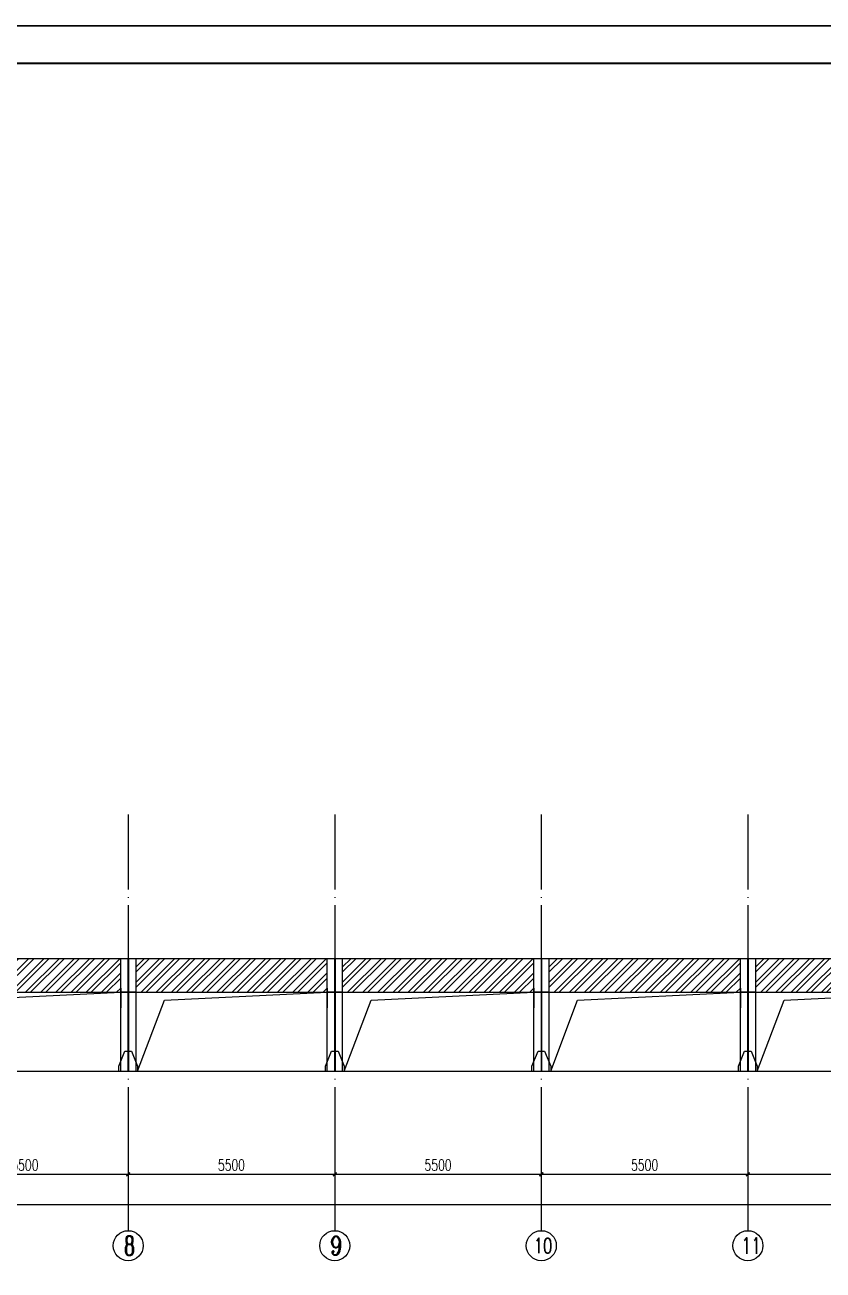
# Model space of a CAD drawing. Header units: millimetres. Extents: x -145765 to 32960, y 14307 to 133157.
# Drawn here: x -9546 to 11707, y 99997 to 133157 of the extents above; entities that cross this region are included whole.
import ezdxf
from ezdxf.enums import TextEntityAlignment as Align

# ---------------------------------------------------------------- set-up
doc = ezdxf.new("R2010")
doc.units = ezdxf.units.MM
doc.header["$LTSCALE"] = 1000
doc.linetypes.add('DOTE', pattern=[2.42, 2, -0.2, 0.02, -0.2])
for name, color, linetype in [('0-cxFrame', 155, 'Continuous'), ('A-AXIS-D', 1, 'Continuous'), ('A-AXIS-DOTE', 14, 'DOTE'), ('A-HATCH-2', 251, 'Continuous'), ('A-SFCE', 30, 'Continuous')]:
    doc.layers.add(name, color=color, linetype=linetype)
doc.layers.add('0-cxText', color=131, linetype='Continuous', lineweight=25)
doc.styles.add('_TCH_AXIS', font='COMPLEX', dxfattribs={"bigfont": 'GBCBIG'})
doc.styles.add('_TCH_DIM_T3', font='SIMPLEX', dxfattribs={"width": 0.705882, "bigfont": 'GBCBIG'})
doc.styles.add('cx_tuming', font='')
doc.styles.add('cx_tuqian1', font='')
doc.styles.add('黑体', font='@TSSDENG', dxfattribs={"width": 0.9, "bigfont": '@TSSDCHN'})
doc.styles.get('cx_tuming').set_extended_font_data('SimHei')
doc.styles.get('cx_tuqian1').set_extended_font_data('SimSun')
doc.dimstyles.new('_TCH_ARCH-100', dxfattribs={"dimscale": 100, "dimtxt": 2.975, "dimasz": 1, "dimexe": 2.5, "dimexo": 3, "dimgap": 1, "dimtad": 1, "dimdec": 0, "dimzin": 0, "dimdsep": 46, "dimtxsty": '_TCH_DIM_T3', "dimblk": 'ARCHTICK', "dimcen": 0.09, "dimclrt": 7, "dimazin": 2, "dimtfac": 1, "dimtdec": 0, "dimtix": 1, "dimtmove": 2, "dimatfit": 3, "dimfxl": 0, "dimtolj": 1, "dimtzin": 0, "dimarcsym": 0})

# ---------------------------------------------------------------- blocks, each defined once
blk = doc.blocks.new('B4')
at = {"layer": 'A-SFCE'}
for p, q in [((-61996, 87878), (-61996, 87895)), ((-61996, 87895), (-61596, 87895)), ((-61996, 84895), (-61996, 87878)), ((-61804, 87895), (-61804, 84895)), ((-61788, 87895), (-61788, 84895)), ((-61596, 87895), (-61596, 84895)), ((-61996, 87103, 0), (-61996, 86581, 0)), ((-61596, 86995), (-61996, 86995)), ((-62046, 85028), (-61884, 85428)), ((-61884, 85428), (-61804, 85428)), ((-61788, 85428), (-61708, 85428)), ((-61708, 85428), (-61546, 85028)), ((-62046, 84895), (-62046, 85028)), ((-61546, 85028), (-61546, 84895))]:
    blk.add_line(p, q, dxfattribs=at)
blk = doc.blocks.new('3212')
at = {"layer": 'A-HATCH-2'}
h = blk.add_hatch(dxfattribs=at)
h.set_pattern_fill('ANSI32', color=256, scale=60)
h.set_pattern_definition([(45, (33000, 1e-11), (-202.05576, 202.05576), []), (45, (33134.7, 1e-11), (-202.05576, 202.05576), [])])
h.paths.add_polyline_path([(-6996, 108279), (-6996, 108296), (-12096, 108296), (-12096, 107396), (-6996, 107396)])
h = blk.add_hatch(dxfattribs=at)
h.set_pattern_fill('ANSI32', color=256, scale=60)
h.set_pattern_definition([(45, (38500, 1e-11), (-202.05576, 202.05576), []), (45, (38634.7, 1e-11), (-202.05576, 202.05576), [])])
h.paths.add_polyline_path([(-1496, 108279), (-1496, 108296), (-6596, 108296), (-6596, 107396), (-1496, 107396)])
h = blk.add_hatch(dxfattribs=at)
h.set_pattern_fill('ANSI32', color=256, scale=60)
h.set_pattern_definition([(45, (44000, 1e-11), (-202.05576, 202.05576), []), (45, (44134.7, 1e-11), (-202.05576, 202.05576), [])])
h.paths.add_polyline_path([(4004, 108279), (4004, 108296), (-1096, 108296), (-1096, 107396), (4004, 107396)])
h = blk.add_hatch(dxfattribs=at)
h.set_pattern_fill('ANSI32', color=256, scale=60)
h.set_pattern_definition([(45, (49500, 1e-11), (-202.05576, 202.05576), []), (45, (49634.7, 1e-11), (-202.05576, 202.05576), [])])
h.paths.add_polyline_path([(9504, 108279), (9504, 108296), (4404, 108296), (4404, 107396), (9504, 107396)])
h = blk.add_hatch(dxfattribs=at)
h.set_pattern_fill('ANSI32', color=256, scale=60)
h.set_pattern_definition([(45, (55000, 0), (-202.05576, 202.05576), []), (45, (55134.7, 0), (-202.05576, 202.05576), [])])
h.paths.add_polyline_path([(15004, 108279), (15004, 108296), (9904, 108296), (9904, 107396), (15004, 107396)])
blk = doc.blocks.new('TK22.A1 L(Dragon)')
at = {"layer": '0-cxFrame', "color": 7, "const_width": 0.5}
blk.add_lwpolyline([(0, 0), (-841, 0), (-841, 594), (0, 594)], close=True, dxfattribs=at)
at = {"layer": '0-cxFrame', "const_width": 0.5}
blk.add_lwpolyline([(-80, 10), (-821, 10), (-821, 584), (-80, 584)], close=True, dxfattribs=at)
at = {"style": '黑体', "flags": 4}
blk.add_attdef('图幅', text='', height=3.3, dxfattribs=at).set_placement((-40, 3), align=Align.RIGHT)
at = {"layer": '0-cxText', "flags": 4}
for tag, height, style, p in [('建设单位', 3.5, 'cx_tuming', (-45, 240)), ('项目名称', 3.5, 'cx_tuming', (-45, 210)), ('子项名称', 3.5, 'cx_tuming', (-45, 180)), ('工程编号', 3.3, 'cx_tuqian1', (-35, 165)), ('图名1', 3.5, 'cx_tuming', (-45, 87)), ('图名2', 3.5, 'cx_tuming', (-45, 79)), ('图名3', 3.5, 'cx_tuming', (-45, 71)), ('出图日期', 3.3, 'cx_tuqian1', (-39, 60)), ('专业', 3.3, 'cx_tuqian1', (-55, 52)), ('图号', 3.3, 'cx_tuqian1', (-55, 44)), ('版次', 3.3, 'cx_tuqian1', (-20, 44))]:
    blk.add_attdef(tag, text='', height=height, dxfattribs=dict(at, style=style)).set_placement(p, align=Align.MIDDLE)
at = {"layer": 'Defpoints', "color": 6, "flags": 4}
for tag, height, style, p in [('tufu', 3.3, '黑体', (-12, 12)), ('dwfname', 4, 'cx_tuqian1', (-80, 3))]:
    blk.add_attdef(tag, text='', height=height, dxfattribs=dict(at, style=style)).set_placement(p, align=Align.RIGHT)
blk = doc.blocks.new('_ArchTick')
at = {"color": 0, "linetype": 'ByBlock', "const_width": 0.4}
blk.add_lwpolyline([(-0.5, -0.5), (0.5, 0.5)], dxfattribs=at)
blk = doc.blocks.new('*D228')
at = {"layer": 'A-AXIS-D', "color": 0, "lineweight": -2}
for p, q in [((-46496, 104172), (-46496, 101497)), ((20704, 104172), (20704, 101497)), ((-46496, 101747), (20704, 101747))]:
    blk.add_line(p, q, dxfattribs=at)
at = {"layer": 'Defpoints', "color": 0}
for p in [(-46496, 104472), (20704, 104472), (20704, 101747)]:
    blk.add_point(p, dxfattribs=at)
at = {"layer": 'A-AXIS-D', "color": 0, "lineweight": -2, "xscale": 100, "yscale": 100, "zscale": 100, "rotation": 180}
blk.add_blockref('_ArchTick', (-46496, 101747), dxfattribs=at)
at = {"layer": 'A-AXIS-D', "color": 0, "lineweight": -2, "xscale": 100, "yscale": 100, "zscale": 100}
blk.add_blockref('_ArchTick', (20704, 101747), dxfattribs=at)
at = {"layer": 'A-AXIS-D', "color": 7, "insert": (-12896, 101995), "char_height": 297.5, "attachment_point": 5, "style": '_TCH_DIM_T3'}
blk.add_mtext('\\A1;67200', dxfattribs=at)
blk = doc.blocks.new('*D235')
at = {"layer": 'A-AXIS-D', "color": 0, "lineweight": -2}
for p, q in [((-12296, 104172), (-12296, 102297)), ((-6796, 104172), (-6796, 102297)), ((-12296, 102547), (-6796, 102547))]:
    blk.add_line(p, q, dxfattribs=at)
at = {"layer": 'Defpoints', "color": 0}
for p in [(-12296, 104472), (-6796, 104472), (-6796, 102547)]:
    blk.add_point(p, dxfattribs=at)
at = {"layer": 'A-AXIS-D', "color": 0, "lineweight": -2, "xscale": 100, "yscale": 100, "zscale": 100, "rotation": 180}
blk.add_blockref('_ArchTick', (-12296, 102547), dxfattribs=at)
at = {"layer": 'A-AXIS-D', "color": 0, "lineweight": -2, "xscale": 100, "yscale": 100, "zscale": 100}
blk.add_blockref('_ArchTick', (-6796, 102547), dxfattribs=at)
at = {"layer": 'A-AXIS-D', "color": 7, "insert": (-9546, 102795), "char_height": 297.5, "attachment_point": 5, "style": '_TCH_DIM_T3'}
blk.add_mtext('\\A1;5500', dxfattribs=at)
blk = doc.blocks.new('*D236')
at = {"layer": 'A-AXIS-D', "color": 0, "lineweight": -2}
for p, q in [((-6796, 104172), (-6796, 102297)), ((-1296, 104172), (-1296, 102297)), ((-6796, 102547), (-1296, 102547))]:
    blk.add_line(p, q, dxfattribs=at)
at = {"layer": 'Defpoints', "color": 0}
for p in [(-6796, 104472), (-1296, 104472), (-1296, 102547)]:
    blk.add_point(p, dxfattribs=at)
at = {"layer": 'A-AXIS-D', "color": 0, "lineweight": -2, "xscale": 100, "yscale": 100, "zscale": 100, "rotation": 180}
blk.add_blockref('_ArchTick', (-6796, 102547), dxfattribs=at)
at = {"layer": 'A-AXIS-D', "color": 0, "lineweight": -2, "xscale": 100, "yscale": 100, "zscale": 100}
blk.add_blockref('_ArchTick', (-1296, 102547), dxfattribs=at)
at = {"layer": 'A-AXIS-D', "color": 7, "insert": (-4046, 102795), "char_height": 297.5, "attachment_point": 5, "style": '_TCH_DIM_T3'}
blk.add_mtext('\\A1;5500', dxfattribs=at)
blk = doc.blocks.new('*D237')
at = {"layer": 'A-AXIS-D', "color": 0, "lineweight": -2}
for p, q in [((-1296, 104172), (-1296, 102297)), ((4204, 104172), (4204, 102297)), ((-1296, 102547), (4204, 102547))]:
    blk.add_line(p, q, dxfattribs=at)
at = {"layer": 'Defpoints', "color": 0}
for p in [(-1296, 104472), (4204, 104472), (4204, 102547)]:
    blk.add_point(p, dxfattribs=at)
at = {"layer": 'A-AXIS-D', "color": 0, "lineweight": -2, "xscale": 100, "yscale": 100, "zscale": 100, "rotation": 180}
blk.add_blockref('_ArchTick', (-1296, 102547), dxfattribs=at)
at = {"layer": 'A-AXIS-D', "color": 0, "lineweight": -2, "xscale": 100, "yscale": 100, "zscale": 100}
blk.add_blockref('_ArchTick', (4204, 102547), dxfattribs=at)
at = {"layer": 'A-AXIS-D', "color": 7, "insert": (1454, 102795), "char_height": 297.5, "attachment_point": 5, "style": '_TCH_DIM_T3'}
blk.add_mtext('\\A1;5500', dxfattribs=at)
blk = doc.blocks.new('*D238')
at = {"layer": 'A-AXIS-D', "color": 0, "lineweight": -2}
for p, q in [((4204, 104172), (4204, 102297)), ((9704, 104172), (9704, 102297)), ((4204, 102547), (9704, 102547))]:
    blk.add_line(p, q, dxfattribs=at)
at = {"layer": 'Defpoints', "color": 0}
for p in [(4204, 104472), (9704, 104472), (9704, 102547)]:
    blk.add_point(p, dxfattribs=at)
at = {"layer": 'A-AXIS-D', "color": 0, "lineweight": -2, "xscale": 100, "yscale": 100, "zscale": 100, "rotation": 180}
blk.add_blockref('_ArchTick', (4204, 102547), dxfattribs=at)
at = {"layer": 'A-AXIS-D', "color": 0, "lineweight": -2, "xscale": 100, "yscale": 100, "zscale": 100}
blk.add_blockref('_ArchTick', (9704, 102547), dxfattribs=at)
at = {"layer": 'A-AXIS-D', "color": 7, "insert": (6954, 102795), "char_height": 297.5, "attachment_point": 5, "style": '_TCH_DIM_T3'}
blk.add_mtext('\\A1;5500', dxfattribs=at)
blk = doc.blocks.new('*D239')
at = {"layer": 'A-AXIS-D', "color": 0, "lineweight": -2}
for p, q in [((9704, 104172), (9704, 102297)), ((15204, 104172), (15204, 102297)), ((9704, 102547), (15204, 102547))]:
    blk.add_line(p, q, dxfattribs=at)
at = {"layer": 'Defpoints', "color": 0}
for p in [(9704, 104472), (15204, 104472), (15204, 102547)]:
    blk.add_point(p, dxfattribs=at)
at = {"layer": 'A-AXIS-D', "color": 0, "lineweight": -2, "xscale": 100, "yscale": 100, "zscale": 100, "rotation": 180}
blk.add_blockref('_ArchTick', (9704, 102547), dxfattribs=at)
at = {"layer": 'A-AXIS-D', "color": 0, "lineweight": -2, "xscale": 100, "yscale": 100, "zscale": 100}
blk.add_blockref('_ArchTick', (15204, 102547), dxfattribs=at)
at = {"layer": 'A-AXIS-D', "color": 7, "insert": (12454, 102795), "char_height": 297.5, "attachment_point": 5, "style": '_TCH_DIM_T3'}
blk.add_mtext('\\A1;5500', dxfattribs=at)

msp = doc.modelspace()

# ---------------------------------------------------------------- linework, layer by layer
at = {"layer": 'A-AXIS-D'}
for p, q in [((-6796.4, 104471.8), (-6796.4, 101046.5)), ((-1296.4, 104471.8), (-1296.4, 101046.5)), ((4203.6, 104471.8), (4203.6, 101046.5)), ((9703.6, 104471.8), (9703.6, 101046.5))]:
    msp.add_line(p, q, dxfattribs=at)
for centre in [(-6796.4, 100646.5), (-1296.4, 100646.5), (4203.6, 100646.5), (9703.6, 100646.5)]:
    msp.add_circle(centre, 400, dxfattribs=at)
at = {"layer": 'A-AXIS-DOTE'}
for p, q in [((-6796.4, 112131.9), (-6796.4, 104471.8)), ((-1296.4, 112131.9), (-1296.4, 104471.8)), ((4203.6, 112131.9), (4203.6, 104471.8)), ((9703.6, 112131.9), (9703.6, 104471.8)), ((-49400.9, 108295.7), (24934.6, 108295.7))]:
    msp.add_line(p, q, dxfattribs=at)
at = {"layer": 'A-HATCH-2', "elevation": 0}
for points in [[(-12046.4, 105295.7), (-11328.8, 107180.7), (-6996.4, 107395.7)], [(-6546.4, 105295.7), (-5828.8, 107180.7), (-1496.4, 107395.7)], [(-1046.4, 105295.7), (-328.8, 107180.7), (4003.6, 107395.7)], [(4453.6, 105295.7), (5171.2, 107180.7), (9503.6, 107395.7)], [(9953.6, 105295.7), (10671.2, 107180.7), (15003.6, 107395.7)]]:
    msp.add_lwpolyline(points, dxfattribs=at)
at = {"layer": 'A-SFCE'}
for p, q in [((-46296.4, 108295.7), (20903.6, 108295.7)), ((-46296.4, 107395.7), (20903.6, 107395.7)), ((-49400.9, 105295.7), (24934.6, 105295.7))]:
    msp.add_line(p, q, dxfattribs=at)

# ---------------------------------------------------------------- block references
for name, p in [('3212', (0, 0)), ('B4', (55000, 20400.8)), ('B4', (60500, 20400.8)), ('B4', (66000, 20400.8)), ('B4', (71500, 20400.8))]:
    msp.add_blockref(name, p)
at = {"layer": '0-cxFrame', "xscale": 100, "yscale": 100, "zscale": 100}
msp.add_blockref('TK22.A1 L(Dragon)', (32934.6, 73731.7), dxfattribs=at)

# ---------------------------------------------------------------- texts
at = {"layer": 'A-AXIS-D', "color": 7, "style": '_TCH_AXIS', "width": 0.705882}
for s, height, p in [('8', 506.7, (-6915.6, 100393.2)), ('9', 506.7, (-1415.6, 100393.2)), ('10', 401, (4008.2, 100446)), ('11', 435.85, (9527.8, 100428.6))]:
    msp.add_text(s, height=height, dxfattribs=at).set_placement(p)

# ---------------------------------------------------------------- dimensions: what is measured, and where the dimension line sits
at = {"layer": 'A-AXIS-D'}
for p1, p2, distance, picture, middle in [((-46496.4, 104471.8), (20703.6, 104471.8), -2725.3, '*D228', (-12896.4, 101995.3)), ((-12296.4, 104471.8), (-6796.4, 104471.8), -1925.3, '*D235', (-9546.4, 102795.3)), ((-6796.4, 104471.8), (-1296.4, 104471.8), -1925.3, '*D236', (-4046.4, 102795.3)), ((-1296.4, 104471.8), (4203.6, 104471.8), -1925.3, '*D237', (1453.6, 102795.3)), ((4203.6, 104471.8), (9703.6, 104471.8), -1925.3, '*D238', (6953.6, 102795.3)), ((9703.6, 104471.8), (15203.6, 104471.8), -1925.3, '*D239', (12453.6, 102795.3))]:
    dim = msp.add_aligned_dim(p1=p1, p2=p2, distance=distance, dimstyle='_TCH_ARCH-100', dxfattribs=at)
    dim.commit()
    dim.dimension.update_dxf_attribs({"geometry": picture, "text_midpoint": middle})

doc.saveas('drawing.dxf')
